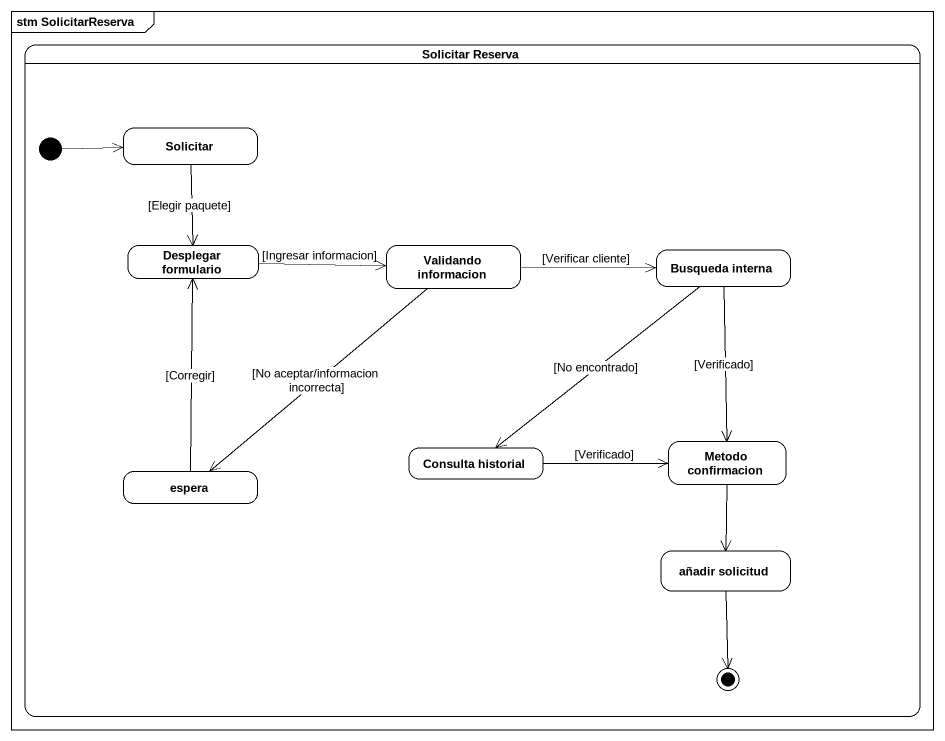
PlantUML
@startuml
mainframe stm SolicitarReserva
hide empty description
state "Solicitar Reserva" as Solicitar_Reserva {
  state Solicitar
  state "Desplegar formulario" as Desplegar_formulario
  state "Validando informacion" as Validando_informacion
  state "Busqueda interna" as Busqueda_interna
  state "Consulta historial" as Consulta_historial
  state "Metodo confirmacion" as Metodo_confirmacion
  state espera
  state "añadir solicitud" as añadir_solicitud
  [*] -right-> Solicitar
  añadir_solicitud --> [*]
}
Solicitar --> Desplegar_formulario : [Elegir paquete]
Desplegar_formulario -right-> Validando_informacion : [Ingresar informacion]
Validando_informacion -right-> Busqueda_interna : [Verificar cliente]
Validando_informacion --> espera : [No aceptar/informacion incorrecta]
Busqueda_interna --> Consulta_historial : [No encontrado]
Busqueda_interna --> Metodo_confirmacion : [Verificado]
Consulta_historial -right-> Metodo_confirmacion : [Verificado]
Metodo_confirmacion --> añadir_solicitud
espera -up-> Desplegar_formulario : [Corregir]
@enduml
